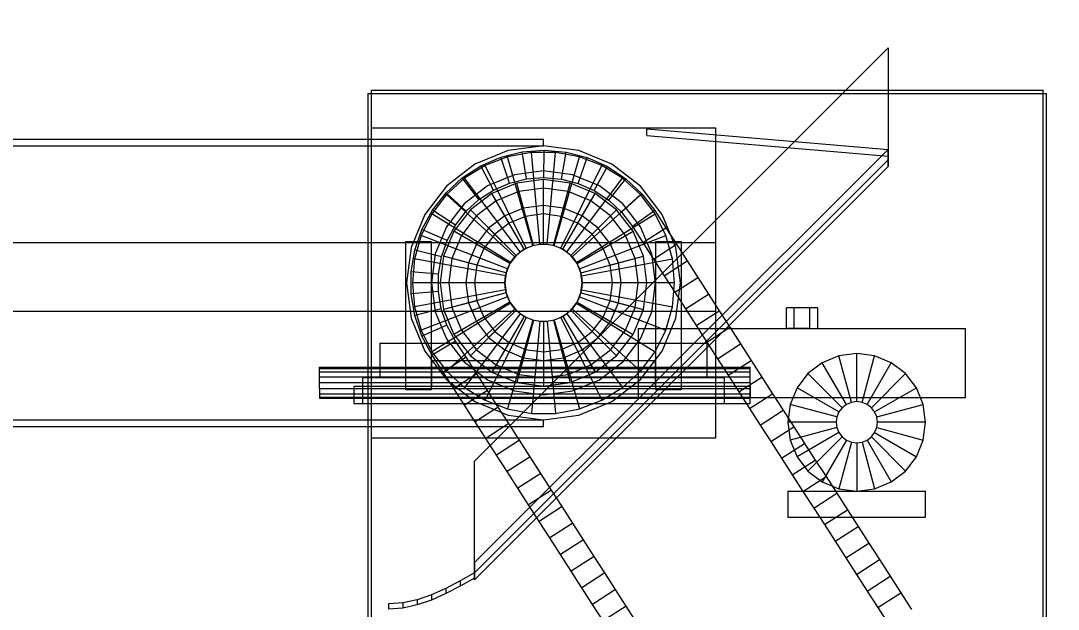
# Model space of a CAD drawing. Header units: millimetres. Extents: x -191664 to 191490, y -197311 to 10263.
# Drawn here: x 20351 to 20953, y -124743 to -124401 of the extents above; entities that cross this region are included whole.
import ezdxf

# ---------------------------------------------------------------- set-up
doc = ezdxf.new("R2010")
doc.units = ezdxf.units.MM
doc.layers.add('DET_secador_lateral', color=7, linetype='Continuous', lineweight=0)
doc.layers.add('R15_COTAS_TRANSPORTE_P', color=1, linetype='Continuous', lineweight=0)
doc.dimstyles.new('PLANTA_20', dxfattribs={"dimtxt": 50, "dimasz": 30, "dimexe": 30, "dimexo": 16, "dimgap": 20, "dimtad": 1, "dimtih": 1, "dimtoh": 1, "dimdec": 1, "dimzin": 0, "dimdsep": 46, "dimcen": 0.09, "dimadec": 0, "dimazin": 0, "dimtfac": 1, "dimtdec": 4, "dimtofl": 0, "dimtmove": 0, "dimatfit": 3, "dimfxl": 1, "dimtolj": 1, "dimtzin": 0, "dimarcsym": 0})

# ---------------------------------------------------------------- blocks, each defined once
blk = doc.blocks.new('*D133')
at = {"layer": 'Defpoints', "color": 0, "transparency": 16777216}
for p in [(439.69, -194147.98), (217.89, -194406.09), (-500, -194490), (-500, -194490), (500, -194490)]:
    blk.add_point(p, dxfattribs=at)
at = {"layer": 'R15_COTAS_TRANSPORTE_P', "color": 0, "lineweight": -2, "transparency": 16777216}
blk.add_arc((-500, -194490), 722.77, 2.37834, 17.62166, dxfattribs=at)
at = {"layer": 'R15_COTAS_TRANSPORTE_P', "color": 0, "transparency": 16777216}
for points in [[(184.12, -194272.81), (193.59, -194269.58), (179.18, -194242.8)], [(227.15, -194459.9), (217.15, -194460.11), (222.77, -194490)]]:
    blk.add_solid(points, dxfattribs=at)

msp = doc.modelspace()

# ---------------------------------------------------------------- linework, layer by layer
at = {"layer": 'DET_secador_lateral', "color": 253, "true_color": 0xa8b3b5}
for p, q in [((20614.71, -124657), (20854.71, -124417)), ((20854.71, -124417), (20854.71, -124486)), ((20714.71, -124464), (20854.71, -124476)), ((20714.71, -124468), (20714.71, -124464)), ((20714.71, -124468), (20854.71, -124480)), ((20854.71, -124476), (20854.71, -124480)), ((20854.71, -124482), (20614.71, -124722)), ((20854.71, -124486), (20614.71, -124726)), ((20854.71, -124486), (20854.71, -124482)), ((20614.71, -124726), (20614.71, -124657)), ((20614.71, -124722), (20614.71, -124726))]:
    msp.add_line(p, q, dxfattribs=at)
at = {"layer": 'DET_secador_lateral', "color": 55, "true_color": 0xb9a24b}
for p, q in [((20552.71, -124443.5), (20554.71, -124443.5)), ((20552.71, -124443.5), (20552.71, -124943.5)), ((20554.71, -124441.5), (20944.71, -124441.5)), ((20554.71, -124441.5), (20554.71, -124443.5)), ((20944.71, -124443.5), (20944.71, -124441.5)), ((20944.71, -124443.5), (20946.71, -124443.5)), ((20946.71, -124943.5), (20946.71, -124443.5))]:
    msp.add_line(p, q, dxfattribs=at)
at = {"layer": 'DET_secador_lateral', "color": 43, "true_color": 0xc7ad4e}
for p, q in [((20554.71, -124443.5), (20944.71, -124443.5)), ((20554.71, -124443.5), (20554.71, -124943.5)), ((20944.71, -124943.5), (20944.71, -124443.5))]:
    msp.add_line(p, q, dxfattribs=at)
at = {"layer": 'DET_secador_lateral', "color": 33, "true_color": 0xb7a252}
for p, q in [((20554.71, -124463.5), (20754.71, -124463.5)), ((20554.71, -124463.5), (20554.71, -124643.5)), ((20754.71, -124643.5), (20754.71, -124463.5)), ((20554.71, -124643.5), (20754.71, -124643.5))]:
    msp.add_line(p, q, dxfattribs=at)
at = {"layer": 'DET_secador_lateral', "color": 8, "true_color": 0x727f77}
for p, q in [((1554.71, -124470), (20654.71, -124470)), ((1554.71, -124474), (20654.71, -124474)), ((20654.71, -124474), (20654.71, -124470))]:
    msp.add_line(p, q, dxfattribs=at)
at = {"layer": 'DET_secador_lateral', "color": 253, "true_color": 0xa4b0b5}
for p, q in [((20654.71, -124474), (20634.14, -124476.71)), ((20675.29, -124476.71), (20654.71, -124474)), ((20634.14, -124476.71), (20614.96, -124484.65)), ((20694.46, -124484.65), (20675.29, -124476.71)), ((20614.96, -124484.65), (20598.5, -124497.29)), ((20710.93, -124497.29), (20694.46, -124484.65)), ((20598.5, -124497.29), (20585.86, -124513.75)), ((20654.71, -124498.5), (20640.48, -124500.37)), ((20668.95, -124500.37), (20654.71, -124498.5)), ((20723.56, -124513.75), (20710.93, -124497.29)), ((20627.21, -124505.87), (20615.82, -124514.61)), ((20640.48, -124500.37), (20627.21, -124505.87)), ((20682.21, -124505.87), (20668.95, -124500.37)), ((20693.6, -124514.61), (20682.21, -124505.87)), ((20585.86, -124513.75), (20577.92, -124532.92)), ((20615.82, -124514.61), (20607.08, -124526)), ((20644.36, -124514.86), (20634.71, -124518.86)), ((20654.71, -124513.5), (20644.36, -124514.86)), ((20665.06, -124514.86), (20654.71, -124513.5)), ((20674.71, -124518.86), (20665.06, -124514.86)), ((20702.34, -124526), (20693.6, -124514.61)), ((20731.5, -124532.92), (20723.56, -124513.75)), ((20634.71, -124518.86), (20626.43, -124525.22)), ((20683, -124525.22), (20674.71, -124518.86)), ((20607.08, -124526), (20601.59, -124539.26)), ((20626.43, -124525.22), (20620.07, -124533.5)), ((20689.35, -124533.5), (20683, -124525.22)), ((20707.84, -124539.26), (20702.34, -124526)), ((20577.92, -124532.92), (20575.21, -124553.5)), ((20620.07, -124533.5), (20616.08, -124543.15)), ((20693.35, -124543.15), (20689.35, -124533.5)), ((20734.21, -124553.5), (20731.5, -124532.92)), ((20601.59, -124539.26), (20599.71, -124553.5)), ((20709.71, -124553.5), (20707.84, -124539.26)), ((20616.08, -124543.15), (20614.71, -124553.5)), ((20694.71, -124553.5), (20693.35, -124543.15)), ((20575.21, -124553.5), (20577.92, -124574.08)), ((20599.71, -124553.5), (20601.59, -124567.74)), ((20614.71, -124553.5), (20616.08, -124563.85)), ((20693.35, -124563.85), (20694.71, -124553.5)), ((20707.84, -124567.74), (20709.71, -124553.5)), ((20731.5, -124574.08), (20734.21, -124553.5)), ((20616.08, -124563.85), (20620.07, -124573.5)), ((20689.35, -124573.5), (20693.35, -124563.85)), ((20601.59, -124567.74), (20607.08, -124581)), ((20702.34, -124581), (20707.84, -124567.74)), ((20577.92, -124574.08), (20585.86, -124593.25)), ((20620.07, -124573.5), (20626.43, -124581.78)), ((20683, -124581.78), (20689.35, -124573.5)), ((20723.56, -124593.25), (20731.5, -124574.08)), ((20607.08, -124581), (20615.82, -124592.39)), ((20626.43, -124581.78), (20634.71, -124588.14)), ((20674.71, -124588.14), (20683, -124581.78)), ((20693.6, -124592.39), (20702.34, -124581)), ((20634.71, -124588.14), (20644.36, -124592.14)), ((20665.06, -124592.14), (20674.71, -124588.14)), ((20585.86, -124593.25), (20598.5, -124609.71)), ((20615.82, -124592.39), (20627.21, -124601.13)), ((20644.36, -124592.14), (20654.71, -124593.5)), ((20654.71, -124593.5), (20665.06, -124592.14)), ((20682.21, -124601.13), (20693.6, -124592.39)), ((20710.93, -124609.71), (20723.56, -124593.25)), ((20627.21, -124601.13), (20640.48, -124606.63)), ((20668.95, -124606.63), (20682.21, -124601.13)), ((20640.48, -124606.63), (20654.71, -124608.5)), ((20654.71, -124608.5), (20668.95, -124606.63)), ((20598.5, -124609.71), (20614.96, -124622.35)), ((20694.46, -124622.35), (20710.93, -124609.71)), ((20614.96, -124622.35), (20634.14, -124630.29)), ((20675.29, -124630.29), (20694.46, -124622.35)), ((20634.14, -124630.29), (20654.71, -124633)), ((20654.71, -124633), (20675.29, -124630.29))]:
    msp.add_line(p, q, dxfattribs=at)
at = {"layer": 'DET_secador_lateral', "color": 254, "true_color": 0xd2d7cc}
for p, q in [((20854.71, -124476), (20614.71, -124716)), ((20854.71, -124482), (20854.71, -124476)), ((20614.71, -124716), (20614.71, -124722))]:
    msp.add_line(p, q, dxfattribs=at)
at = {"layer": 'DET_secador_lateral', "color": 8, "true_color": 0x657a85}
for p, q in [((20618.27, -124485.61), (20629.97, -124480.52)), ((20629.97, -124480.52), (20642.36, -124477.44)), ((20635.07, -124495.56), (20629.97, -124480.52)), ((20642.36, -124477.44), (20655.08, -124476.45)), ((20644.9, -124493.12), (20642.36, -124477.44)), ((20655, -124492.32), (20655.08, -124476.45)), ((20655.08, -124476.45), (20667.79, -124477.56)), ((20665.09, -124493.21), (20667.79, -124477.56)), ((20667.79, -124477.56), (20680.14, -124480.76)), ((20674.9, -124495.75), (20680.14, -124480.76)), ((20680.14, -124480.76), (20691.8, -124485.96)), ((20607.57, -124492.55), (20618.27, -124485.61)), ((20625.78, -124499.6), (20618.27, -124485.61)), ((20684.15, -124499.88), (20691.8, -124485.96)), ((20691.8, -124485.96), (20702.44, -124493)), ((20598.15, -124501.17), (20607.57, -124492.55)), ((20617.28, -124505.11), (20607.57, -124492.55)), ((20635.07, -124495.56), (20644.9, -124493.12)), ((20644.9, -124493.12), (20655, -124492.32)), ((20655, -124492.32), (20665.09, -124493.21)), ((20665.09, -124493.21), (20674.9, -124495.75)), ((20692.6, -124505.47), (20702.44, -124493)), ((20702.44, -124493), (20711.76, -124501.71)), ((20617.28, -124505.11), (20625.78, -124499.6)), ((20625.78, -124499.6), (20635.07, -124495.56)), ((20674.9, -124495.75), (20684.15, -124499.88)), ((20684.15, -124499.88), (20692.6, -124505.47)), ((20590.29, -124511.22), (20598.15, -124501.17)), ((20609.81, -124511.95), (20598.15, -124501.17)), ((20609.81, -124511.95), (20617.28, -124505.11)), ((20692.6, -124505.47), (20700.01, -124512.38)), ((20700.01, -124512.38), (20711.76, -124501.71)), ((20711.76, -124501.71), (20719.35, -124511.56)), ((20584.2, -124522.43), (20590.29, -124511.22)), ((20603.57, -124519.93), (20590.29, -124511.22)), ((20603.57, -124519.93), (20609.81, -124511.95)), ((20719.35, -124511.56), (20706.36, -124520.69)), ((20719.35, -124511.56), (20725.73, -124521.47)), ((20700.01, -124512.38), (20706.36, -124520.69)), ((20580.04, -124534.49), (20584.2, -124522.43)), ((20598.73, -124528.83), (20584.2, -124522.43)), ((20598.73, -124528.83), (20603.57, -124519.93)), ((20706.36, -124520.69), (20712.37, -124530.06)), ((20712.37, -124530.06), (20725.73, -124521.47)), ((20725.73, -124521.47), (20731.92, -124531.11)), ((20595.43, -124538.41), (20598.73, -124528.83)), ((20712.37, -124530.06), (20718.56, -124539.7)), ((20577.92, -124547.07), (20580.04, -124534.49)), ((20595.43, -124538.41), (20580.04, -124534.49)), ((20718.56, -124539.7), (20731.92, -124531.11)), ((20731.92, -124531.11), (20738.12, -124540.75)), ((20593.75, -124548.4), (20595.43, -124538.41)), ((20718.56, -124539.7), (20724.76, -124549.33)), ((20724.76, -124549.33), (20738.12, -124540.75)), ((20738.12, -124540.75), (20744.31, -124550.39)), ((20577.92, -124559.83), (20577.92, -124547.07)), ((20593.75, -124548.4), (20577.92, -124547.07)), ((20593.74, -124558.53), (20593.75, -124548.4)), ((20724.76, -124549.33), (20730.96, -124558.97)), ((20730.96, -124558.97), (20744.31, -124550.39)), ((20744.31, -124550.39), (20750.51, -124560.02)), ((20593.74, -124558.53), (20577.92, -124559.83)), ((20580.02, -124572.42), (20577.92, -124559.83)), ((20595.41, -124568.52), (20593.74, -124558.53)), ((20730.96, -124558.97), (20737.15, -124568.61)), ((20737.15, -124568.61), (20750.51, -124560.02)), ((20750.51, -124560.02), (20756.71, -124569.66)), ((20595.41, -124568.52), (20580.02, -124572.42)), ((20598.7, -124578.1), (20595.41, -124568.52)), ((20737.15, -124568.61), (20743.35, -124578.25)), ((20743.35, -124578.25), (20756.71, -124569.66)), ((20756.71, -124569.66), (20762.9, -124579.3)), ((20584.16, -124584.49), (20580.02, -124572.42)), ((20598.7, -124578.1), (20584.16, -124584.49)), ((20603.72, -124587.32), (20598.7, -124578.1)), ((20743.35, -124578.25), (20749.55, -124587.89)), ((20749.55, -124587.89), (20762.9, -124579.3)), ((20762.9, -124579.3), (20769.1, -124588.94)), ((20590.05, -124595.4), (20584.16, -124584.49)), ((20603.72, -124587.32), (20590.05, -124595.4)), ((20609.76, -124596.7), (20603.72, -124587.32)), ((20749.55, -124587.89), (20755.74, -124597.53)), ((20755.74, -124597.53), (20769.1, -124588.94)), ((20769.1, -124588.94), (20775.3, -124598.58)), ((20596.4, -124605.29), (20590.05, -124595.4)), ((20609.76, -124596.7), (20596.4, -124605.29)), ((20615.96, -124606.34), (20609.76, -124596.7)), ((20755.74, -124597.53), (20761.94, -124607.17)), ((20761.94, -124607.17), (20775.3, -124598.58)), ((20775.3, -124598.58), (20781.49, -124608.22)), ((20602.6, -124614.93), (20596.4, -124605.29)), ((20615.96, -124606.34), (20602.6, -124614.93)), ((20622.15, -124615.98), (20615.96, -124606.34)), ((20761.94, -124607.17), (20768.13, -124616.8)), ((20768.13, -124616.8), (20781.49, -124608.22)), ((20781.49, -124608.22), (20787.69, -124617.86)), ((20608.79, -124624.57), (20602.6, -124614.93)), ((20622.15, -124615.98), (20608.79, -124624.57)), ((20628.35, -124625.62), (20622.15, -124615.98)), ((20768.13, -124616.8), (20774.33, -124626.44)), ((20774.33, -124626.44), (20787.69, -124617.86)), ((20787.69, -124617.86), (20793.88, -124627.49)), ((20614.99, -124634.21), (20608.79, -124624.57)), ((20628.35, -124625.62), (20614.99, -124634.21)), ((20634.54, -124635.26), (20628.35, -124625.62)), ((20774.33, -124626.44), (20780.53, -124636.08)), ((20780.53, -124636.08), (20793.88, -124627.49)), ((20793.88, -124627.49), (20800.08, -124637.13)), ((20621.19, -124643.84), (20614.99, -124634.21)), ((20634.54, -124635.26), (20621.19, -124643.84)), ((20640.74, -124644.9), (20634.54, -124635.26)), ((20780.53, -124636.08), (20786.72, -124645.72)), ((20786.72, -124645.72), (20800.08, -124637.13)), ((20800.08, -124637.13), (20806.28, -124646.77)), ((20627.38, -124653.48), (20621.19, -124643.84)), ((20640.74, -124644.9), (20627.38, -124653.48)), ((20646.94, -124654.53), (20640.74, -124644.9)), ((20786.72, -124645.72), (20792.92, -124655.36)), ((20792.92, -124655.36), (20806.28, -124646.77)), ((20806.28, -124646.77), (20812.47, -124656.41)), ((20633.58, -124663.12), (20627.38, -124653.48)), ((20646.94, -124654.53), (20633.58, -124663.12)), ((20653.13, -124664.17), (20646.94, -124654.53)), ((20792.92, -124655.36), (20799.11, -124665)), ((20799.11, -124665), (20812.47, -124656.41)), ((20812.47, -124656.41), (20818.67, -124666.05)), ((20639.77, -124672.76), (20633.58, -124663.12)), ((20653.13, -124664.17), (20639.77, -124672.76)), ((20659.33, -124673.81), (20653.13, -124664.17)), ((20799.11, -124665), (20805.31, -124674.63)), ((20805.31, -124674.63), (20818.67, -124666.05)), ((20818.67, -124666.05), (20824.86, -124675.69)), ((20645.97, -124682.4), (20639.77, -124672.76)), ((20659.33, -124673.81), (20645.97, -124682.4)), ((20665.52, -124683.45), (20659.33, -124673.81)), ((20805.31, -124674.63), (20811.51, -124684.27)), ((20811.51, -124684.27), (20824.86, -124675.69)), ((20824.86, -124675.69), (20831.06, -124685.32)), ((20652.17, -124692.04), (20645.97, -124682.4)), ((20665.52, -124683.45), (20652.17, -124692.04)), ((20671.72, -124693.09), (20665.52, -124683.45)), ((20811.51, -124684.27), (20817.7, -124693.91)), ((20817.7, -124693.91), (20831.06, -124685.32)), ((20831.06, -124685.32), (20837.26, -124694.96)), ((20658.36, -124701.68), (20652.17, -124692.04)), ((20671.72, -124693.09), (20658.36, -124701.68)), ((20677.92, -124702.73), (20671.72, -124693.09)), ((20817.7, -124693.91), (20823.9, -124703.55)), ((20823.9, -124703.55), (20837.26, -124694.96)), ((20837.26, -124694.96), (20843.45, -124704.6)), ((20664.56, -124711.31), (20658.36, -124701.68)), ((20677.92, -124702.73), (20664.56, -124711.31)), ((20684.11, -124712.37), (20677.92, -124702.73)), ((20823.9, -124703.55), (20830.1, -124713.19)), ((20830.1, -124713.19), (20843.45, -124704.6)), ((20843.45, -124704.6), (20849.65, -124714.24)), ((20670.76, -124720.95), (20664.56, -124711.31)), ((20684.11, -124712.37), (20670.76, -124720.95)), ((20690.31, -124722), (20684.11, -124712.37)), ((20830.1, -124713.19), (20836.29, -124722.83)), ((20836.29, -124722.83), (20849.65, -124714.24)), ((20849.65, -124714.24), (20855.85, -124723.88)), ((20676.95, -124730.59), (20670.76, -124720.95)), ((20690.31, -124722), (20676.95, -124730.59)), ((20696.51, -124731.64), (20690.31, -124722)), ((20836.29, -124722.83), (20842.49, -124732.47)), ((20842.49, -124732.47), (20855.85, -124723.88)), ((20855.85, -124723.88), (20862.04, -124733.52)), ((20683.15, -124740.23), (20676.95, -124730.59)), ((20696.51, -124731.64), (20683.15, -124740.23)), ((20702.7, -124741.28), (20696.51, -124731.64)), ((20842.49, -124732.47), (20848.68, -124742.1)), ((20848.68, -124742.1), (20862.04, -124733.52)), ((20862.04, -124733.52), (20868.24, -124743.16)), ((20689.34, -124749.87), (20683.15, -124740.23)), ((20702.7, -124741.28), (20689.34, -124749.87)), ((20708.9, -124750.92), (20702.7, -124741.28)), ((20848.68, -124742.1), (20854.88, -124751.74))]:
    msp.add_line(p, q, dxfattribs=at)
at = {"layer": 'DET_secador_lateral', "color": 252, "true_color": 0x8ba19a}
for p, q in [((20633.88, -124480.29), (20620.78, -124485.36)), ((20647.69, -124477.71), (20633.88, -124480.29)), ((20648.55, -124531.86), (20633.88, -124480.29)), ((20661.74, -124477.71), (20647.69, -124477.71)), ((20652.64, -124531.1), (20647.69, -124477.71)), ((20656.79, -124531.1), (20661.74, -124477.71)), ((20660.87, -124531.86), (20675.54, -124480.29)), ((20675.54, -124480.29), (20661.74, -124477.71)), ((20688.64, -124485.36), (20675.54, -124480.29)), ((20620.78, -124485.36), (20608.84, -124492.76)), ((20644.68, -124533.36), (20620.78, -124485.36)), ((20664.74, -124533.36), (20688.64, -124485.36)), ((20700.58, -124492.76), (20688.64, -124485.36)), ((20608.84, -124492.76), (20598.46, -124502.22)), ((20641.15, -124535.54), (20608.84, -124492.76)), ((20654.71, -124493.5), (20639.18, -124495.54)), ((20670.24, -124495.54), (20654.71, -124493.5)), ((20654.71, -124513.5), (20654.71, -124493.5)), ((20654.71, -124531), (20654.71, -124493.5)), ((20668.27, -124535.54), (20700.58, -124492.76)), ((20710.96, -124502.22), (20700.58, -124492.76)), ((20639.18, -124495.54), (20624.71, -124501.54)), ((20644.36, -124514.86), (20639.18, -124495.54)), ((20648.89, -124531.77), (20639.18, -124495.54)), ((20660.54, -124531.77), (20670.24, -124495.54)), ((20665.06, -124514.86), (20670.24, -124495.54)), ((20684.71, -124501.54), (20670.24, -124495.54)), ((20598.46, -124502.22), (20590, -124513.43)), ((20638.08, -124538.34), (20598.46, -124502.22)), ((20624.71, -124501.54), (20612.29, -124511.07)), ((20634.71, -124518.86), (20624.71, -124501.54)), ((20643.46, -124534.01), (20624.71, -124501.54)), ((20665.96, -124534.01), (20684.71, -124501.54)), ((20671.34, -124538.34), (20710.96, -124502.22)), ((20674.71, -124518.86), (20684.71, -124501.54)), ((20697.14, -124511.07), (20684.71, -124501.54)), ((20719.43, -124513.43), (20710.96, -124502.22)), ((20612.29, -124511.07), (20602.75, -124523.5)), ((20626.43, -124525.22), (20612.29, -124511.07)), ((20638.8, -124537.59), (20612.29, -124511.07)), ((20643.07, -124510.03), (20632.21, -124514.53)), ((20654.71, -124508.5), (20643.07, -124510.03)), ((20648.89, -124531.77), (20643.07, -124510.03)), ((20666.36, -124510.03), (20654.71, -124508.5)), ((20654.71, -124531), (20654.71, -124508.5)), ((20660.54, -124531.77), (20666.36, -124510.03)), ((20677.21, -124514.53), (20666.36, -124510.03)), ((20670.62, -124537.59), (20697.14, -124511.07)), ((20683, -124525.22), (20697.14, -124511.07)), ((20706.67, -124523.5), (20697.14, -124511.07)), ((20590, -124513.43), (20583.74, -124526)), ((20635.58, -124541.66), (20590, -124513.43)), ((20632.21, -124514.53), (20622.89, -124521.68)), ((20643.46, -124534.01), (20632.21, -124514.53)), ((20665.96, -124534.01), (20677.21, -124514.53)), ((20673.84, -124541.66), (20719.43, -124513.43)), ((20686.53, -124521.68), (20677.21, -124514.53)), ((20725.69, -124526), (20719.43, -124513.43)), ((20602.75, -124523.5), (20596.76, -124537.97)), ((20620.07, -124533.5), (20602.75, -124523.5)), ((20635.23, -124542.25), (20602.75, -124523.5)), ((20622.89, -124521.68), (20615.74, -124531)), ((20638.8, -124537.59), (20622.89, -124521.68)), ((20670.62, -124537.59), (20686.53, -124521.68)), ((20674.2, -124542.25), (20706.67, -124523.5)), ((20693.68, -124531), (20686.53, -124521.68)), ((20689.35, -124533.5), (20706.67, -124523.5)), ((20712.67, -124537.97), (20706.67, -124523.5)), ((20583.74, -124526), (20579.89, -124539.51)), ((20633.73, -124545.37), (20583.74, -124526)), ((20675.69, -124545.37), (20725.69, -124526)), ((20729.53, -124539.51), (20725.69, -124526)), ((20615.74, -124531), (20611.25, -124541.85)), ((20635.23, -124542.25), (20615.74, -124531)), ((20638.08, -124538.34), (20641.15, -124535.54)), ((20641.15, -124535.54), (20644.68, -124533.36)), ((20644.68, -124533.36), (20648.55, -124531.86)), ((20648.55, -124531.86), (20652.64, -124531.1)), ((20652.64, -124531.1), (20656.79, -124531.1)), ((20656.79, -124531.1), (20660.87, -124531.86)), ((20660.87, -124531.86), (20664.74, -124533.36)), ((20664.74, -124533.36), (20668.27, -124535.54)), ((20668.27, -124535.54), (20671.34, -124538.34)), ((20674.2, -124542.25), (20693.68, -124531)), ((20698.18, -124541.85), (20693.68, -124531)), ((20579.89, -124539.51), (20578.6, -124553.5)), ((20632.6, -124549.37), (20579.89, -124539.51)), ((20596.76, -124537.97), (20594.71, -124553.5)), ((20616.08, -124543.15), (20596.76, -124537.97)), ((20632.98, -124547.68), (20596.76, -124537.97)), ((20611.25, -124541.85), (20609.71, -124553.5)), ((20632.98, -124547.68), (20611.25, -124541.85)), ((20633.73, -124545.37), (20635.58, -124541.66)), ((20635.58, -124541.66), (20638.08, -124538.34)), ((20671.34, -124538.34), (20673.84, -124541.66)), ((20673.84, -124541.66), (20675.69, -124545.37)), ((20676.45, -124547.68), (20712.67, -124537.97)), ((20676.45, -124547.68), (20698.18, -124541.85)), ((20676.83, -124549.37), (20729.53, -124539.51)), ((20693.35, -124543.15), (20712.67, -124537.97)), ((20699.71, -124553.5), (20698.18, -124541.85)), ((20714.71, -124553.5), (20712.67, -124537.97)), ((20730.83, -124553.5), (20729.53, -124539.51)), ((20632.6, -124549.37), (20633.73, -124545.37)), ((20675.69, -124545.37), (20676.83, -124549.37)), ((20632.21, -124553.5), (20578.6, -124553.5)), ((20578.6, -124553.5), (20579.89, -124567.49)), ((20614.71, -124553.5), (20594.71, -124553.5)), ((20594.71, -124553.5), (20596.76, -124569.03)), ((20632.21, -124553.5), (20594.71, -124553.5)), ((20632.21, -124553.5), (20609.71, -124553.5)), ((20609.71, -124553.5), (20611.25, -124565.15)), ((20632.21, -124553.5), (20632.6, -124549.37)), ((20632.6, -124557.63), (20632.21, -124553.5)), ((20676.83, -124549.37), (20677.21, -124553.5)), ((20677.21, -124553.5), (20676.83, -124557.63)), ((20714.71, -124553.5), (20677.21, -124553.5)), ((20699.71, -124553.5), (20677.21, -124553.5)), ((20730.83, -124553.5), (20677.21, -124553.5)), ((20714.71, -124553.5), (20694.71, -124553.5)), ((20698.18, -124565.15), (20699.71, -124553.5)), ((20712.67, -124569.03), (20714.71, -124553.5)), ((20729.53, -124567.49), (20730.83, -124553.5)), ((20632.6, -124557.63), (20579.89, -124567.49)), ((20632.98, -124559.32), (20596.76, -124569.03)), ((20632.98, -124559.32), (20611.25, -124565.15)), ((20633.73, -124561.63), (20632.6, -124557.63)), ((20676.83, -124557.63), (20675.69, -124561.63)), ((20676.45, -124559.32), (20712.67, -124569.03)), ((20676.45, -124559.32), (20698.18, -124565.15)), ((20676.83, -124557.63), (20729.53, -124567.49)), ((20633.73, -124561.63), (20583.74, -124581)), ((20635.58, -124565.34), (20590, -124593.57)), ((20616.08, -124563.85), (20596.76, -124569.03)), ((20635.23, -124564.75), (20602.75, -124583.5)), ((20611.25, -124565.15), (20615.74, -124576)), ((20635.23, -124564.75), (20615.74, -124576)), ((20635.58, -124565.34), (20633.73, -124561.63)), ((20638.08, -124568.66), (20635.58, -124565.34)), ((20673.84, -124565.34), (20671.34, -124568.66)), ((20675.69, -124561.63), (20673.84, -124565.34)), ((20673.84, -124565.34), (20719.43, -124593.57)), ((20674.2, -124564.75), (20706.67, -124583.5)), ((20674.2, -124564.75), (20693.68, -124576)), ((20675.69, -124561.63), (20725.69, -124581)), ((20693.35, -124563.85), (20712.67, -124569.03)), ((20693.68, -124576), (20698.18, -124565.15)), ((20579.89, -124567.49), (20583.74, -124581)), ((20596.76, -124569.03), (20602.75, -124583.5)), ((20638.08, -124568.66), (20598.46, -124604.78)), ((20641.15, -124571.46), (20608.84, -124614.24)), ((20638.8, -124569.41), (20612.29, -124595.93)), ((20638.8, -124569.41), (20622.89, -124585.32)), ((20641.15, -124571.46), (20638.08, -124568.66)), ((20644.68, -124573.64), (20641.15, -124571.46)), ((20668.27, -124571.46), (20664.74, -124573.64)), ((20671.34, -124568.66), (20668.27, -124571.46)), ((20668.27, -124571.46), (20700.58, -124614.24)), ((20670.62, -124569.41), (20697.14, -124595.93)), ((20670.62, -124569.41), (20686.53, -124585.32)), ((20671.34, -124568.66), (20710.96, -124604.78)), ((20706.67, -124583.5), (20712.67, -124569.03)), ((20725.69, -124581), (20729.53, -124567.49)), ((20620.07, -124573.5), (20602.75, -124583.5)), ((20615.74, -124576), (20622.89, -124585.32)), ((20644.68, -124573.64), (20620.78, -124621.64)), ((20643.46, -124572.99), (20624.71, -124605.46)), ((20643.46, -124572.99), (20632.21, -124592.47)), ((20648.55, -124575.14), (20633.88, -124626.71)), ((20648.89, -124575.23), (20639.18, -124611.46)), ((20648.89, -124575.23), (20643.07, -124596.97)), ((20648.55, -124575.14), (20644.68, -124573.64)), ((20652.64, -124575.9), (20647.69, -124629.29)), ((20652.64, -124575.9), (20648.55, -124575.14)), ((20656.79, -124575.9), (20652.64, -124575.9)), ((20654.71, -124576), (20654.71, -124613.5)), ((20654.71, -124576), (20654.71, -124598.5)), ((20660.87, -124575.14), (20656.79, -124575.9)), ((20656.79, -124575.9), (20661.74, -124629.29)), ((20660.54, -124575.23), (20670.24, -124611.46)), ((20660.54, -124575.23), (20666.36, -124596.97)), ((20664.74, -124573.64), (20660.87, -124575.14)), ((20660.87, -124575.14), (20675.54, -124626.71)), ((20664.74, -124573.64), (20688.64, -124621.64)), ((20665.96, -124572.99), (20684.71, -124605.46)), ((20665.96, -124572.99), (20677.21, -124592.47)), ((20686.53, -124585.32), (20693.68, -124576)), ((20689.35, -124573.5), (20706.67, -124583.5)), ((20583.74, -124581), (20590, -124593.57)), ((20602.75, -124583.5), (20612.29, -124595.93)), ((20626.43, -124581.78), (20612.29, -124595.93)), ((20683, -124581.78), (20697.14, -124595.93)), ((20697.14, -124595.93), (20706.67, -124583.5)), ((20719.43, -124593.57), (20725.69, -124581)), ((20622.89, -124585.32), (20632.21, -124592.47)), ((20634.71, -124588.14), (20624.71, -124605.46)), ((20674.71, -124588.14), (20684.71, -124605.46)), ((20677.21, -124592.47), (20686.53, -124585.32)), ((20590, -124593.57), (20598.46, -124604.78)), ((20612.29, -124595.93), (20624.71, -124605.46)), ((20632.21, -124592.47), (20643.07, -124596.97)), ((20644.36, -124592.14), (20639.18, -124611.46)), ((20654.71, -124593.5), (20654.71, -124613.5)), ((20665.06, -124592.14), (20670.24, -124611.46)), ((20666.36, -124596.97), (20677.21, -124592.47)), ((20684.71, -124605.46), (20697.14, -124595.93)), ((20710.96, -124604.78), (20719.43, -124593.57)), ((20826.15, -124595.86), (20816.5, -124599.85)), ((20836.5, -124594.49), (20826.15, -124595.86)), ((20833.39, -124622.9), (20826.15, -124595.86)), ((20846.85, -124595.86), (20836.5, -124594.49)), ((20836.5, -124622.49), (20836.5, -124594.49)), ((20839.6, -124622.9), (20846.85, -124595.86)), ((20856.5, -124599.85), (20846.85, -124595.86)), ((20643.07, -124596.97), (20654.71, -124598.5)), ((20654.71, -124598.5), (20666.36, -124596.97)), ((20816.5, -124599.85), (20808.21, -124606.21)), ((20830.5, -124624.1), (20816.5, -124599.85)), ((20842.5, -124624.1), (20856.5, -124599.85)), ((20864.78, -124606.21), (20856.5, -124599.85)), ((20598.46, -124604.78), (20608.84, -124614.24)), ((20624.71, -124605.46), (20639.18, -124611.46)), ((20670.24, -124611.46), (20684.71, -124605.46)), ((20700.58, -124614.24), (20710.96, -124604.78)), ((20808.21, -124606.21), (20801.86, -124614.49)), ((20828.01, -124626.01), (20808.21, -124606.21)), ((20844.98, -124626.01), (20864.78, -124606.21)), ((20871.14, -124614.49), (20864.78, -124606.21)), ((20608.84, -124614.24), (20620.78, -124621.64)), ((20639.18, -124611.46), (20654.71, -124613.5)), ((20654.71, -124613.5), (20670.24, -124611.46)), ((20688.64, -124621.64), (20700.58, -124614.24)), ((20801.86, -124614.49), (20797.86, -124624.14)), ((20826.11, -124628.49), (20801.86, -124614.49)), ((20846.89, -124628.49), (20871.14, -124614.49)), ((20875.14, -124624.14), (20871.14, -124614.49)), ((20620.78, -124621.64), (20633.88, -124626.71)), ((20675.54, -124626.71), (20688.64, -124621.64)), ((20797.86, -124624.14), (20796.5, -124634.49)), ((20824.91, -124631.39), (20797.86, -124624.14)), ((20848.09, -124631.39), (20875.14, -124624.14)), ((20876.5, -124634.49), (20875.14, -124624.14)), ((20633.88, -124626.71), (20647.69, -124629.29)), ((20647.69, -124629.29), (20661.74, -124629.29)), ((20661.74, -124629.29), (20675.54, -124626.71)), ((20824.5, -124634.49), (20796.5, -124634.49)), ((20796.5, -124634.49), (20797.86, -124644.85)), ((20824.91, -124637.6), (20797.86, -124644.85)), ((20848.09, -124637.6), (20875.14, -124644.85)), ((20876.5, -124634.49), (20848.5, -124634.49)), ((20875.14, -124644.85), (20876.5, -124634.49)), ((20826.11, -124640.49), (20801.86, -124654.49)), ((20828.01, -124642.98), (20808.21, -124662.78)), ((20844.98, -124642.98), (20864.78, -124662.78)), ((20846.89, -124640.49), (20871.14, -124654.49)), ((20797.86, -124644.85), (20801.86, -124654.49)), ((20830.5, -124644.89), (20816.5, -124669.14)), ((20833.39, -124646.09), (20826.15, -124673.13)), ((20836.5, -124646.49), (20836.5, -124674.49)), ((20839.6, -124646.09), (20846.85, -124673.13)), ((20842.5, -124644.89), (20856.5, -124669.14)), ((20871.14, -124654.49), (20875.14, -124644.85)), ((20801.86, -124654.49), (20808.21, -124662.78)), ((20864.78, -124662.78), (20871.14, -124654.49)), ((20808.21, -124662.78), (20816.5, -124669.14)), ((20856.5, -124669.14), (20864.78, -124662.78)), ((20816.5, -124669.14), (20826.15, -124673.13)), ((20826.15, -124673.13), (20836.5, -124674.49)), ((20836.5, -124674.49), (20846.85, -124673.13)), ((20846.85, -124673.13), (20856.5, -124669.14))]:
    msp.add_line(p, q, dxfattribs=at)
at = {"layer": 'DET_secador_lateral', "color": 55, "true_color": 0xb2a258}
for p, q in [((20637.89, -124490.71), (20622.21, -124497.21)), ((20654.71, -124488.5), (20637.89, -124490.71)), ((20671.54, -124490.71), (20654.71, -124488.5)), ((20687.21, -124497.21), (20671.54, -124490.71)), ((20622.21, -124497.21), (20608.75, -124507.54)), ((20700.67, -124507.54), (20687.21, -124497.21)), ((20608.75, -124507.54), (20598.42, -124521)), ((20711, -124521), (20700.67, -124507.54)), ((20598.42, -124521), (20591.93, -124536.68)), ((20717.5, -124536.68), (20711, -124521)), ((20591.93, -124536.68), (20589.71, -124553.5)), ((20719.71, -124553.5), (20717.5, -124536.68)), ((20589.71, -124553.5), (20591.93, -124570.32)), ((20717.5, -124570.32), (20719.71, -124553.5)), ((20591.93, -124570.32), (20598.42, -124586)), ((20711, -124586), (20717.5, -124570.32)), ((20598.42, -124586), (20608.75, -124599.46)), ((20700.67, -124599.46), (20711, -124586)), ((20608.75, -124599.46), (20622.21, -124609.79)), ((20687.21, -124609.79), (20700.67, -124599.46)), ((20622.21, -124609.79), (20637.89, -124616.29)), ((20671.54, -124616.29), (20687.21, -124609.79)), ((20637.89, -124616.29), (20654.71, -124618.5)), ((20654.71, -124618.5), (20671.54, -124616.29))]:
    msp.add_line(p, q, dxfattribs=at)
at = {"layer": 'DET_secador_lateral', "color": 8, "true_color": 0x617680}
for p, q in [((1454.71, -124530), (20754.71, -124530)), ((20574.71, -124529.5), (20589.71, -124529.5)), ((20574.71, -124529.5), (20574.71, -124615.5)), ((20589.71, -124615.5), (20589.71, -124529.5)), ((20719.71, -124529.5), (20734.71, -124529.5)), ((20719.71, -124529.5), (20719.71, -124615.5)), ((20734.71, -124615.5), (20734.71, -124529.5)), ((20754.71, -124570), (20754.71, -124530)), ((1454.71, -124570), (20754.71, -124570)), ((20589.71, -124598.5), (20719.71, -124598.5)), ((20589.71, -124598.5), (20589.71, -124613.5)), ((20719.71, -124613.5), (20719.71, -124598.5)), ((20544.71, -124613.5), (20774.71, -124613.5)), ((20544.71, -124613.5), (20544.71, -124623.5)), ((20589.71, -124613.5), (20719.71, -124613.5)), ((20774.71, -124623.5), (20774.71, -124613.5)), ((20574.71, -124615.5), (20589.71, -124615.5)), ((20719.71, -124615.5), (20734.71, -124615.5)), ((20544.71, -124623.5), (20774.71, -124623.5))]:
    msp.add_line(p, q, dxfattribs=at)
at = {"layer": 'DET_secador_lateral', "color": 9, "true_color": 0xbcc6c9}
for p, q in [((20643.46, -124534.01), (20638.8, -124537.59)), ((20648.89, -124531.77), (20643.46, -124534.01)), ((20654.71, -124531), (20648.89, -124531.77)), ((20660.54, -124531.77), (20654.71, -124531)), ((20665.96, -124534.01), (20660.54, -124531.77)), ((20670.62, -124537.59), (20665.96, -124534.01)), ((20638.8, -124537.59), (20635.23, -124542.25)), ((20674.2, -124542.25), (20670.62, -124537.59)), ((20632.98, -124547.68), (20632.21, -124553.5)), ((20635.23, -124542.25), (20632.98, -124547.68)), ((20676.45, -124547.68), (20674.2, -124542.25)), ((20677.21, -124553.5), (20676.45, -124547.68)), ((20632.21, -124553.5), (20632.98, -124559.32)), ((20676.45, -124559.32), (20677.21, -124553.5)), ((20632.98, -124559.32), (20635.23, -124564.75)), ((20674.2, -124564.75), (20676.45, -124559.32)), ((20635.23, -124564.75), (20638.8, -124569.41)), ((20670.62, -124569.41), (20674.2, -124564.75)), ((20638.8, -124569.41), (20643.46, -124572.99)), ((20665.96, -124572.99), (20670.62, -124569.41)), ((20643.46, -124572.99), (20648.89, -124575.23)), ((20648.89, -124575.23), (20654.71, -124576)), ((20654.71, -124576), (20660.54, -124575.23)), ((20660.54, -124575.23), (20665.96, -124572.99))]:
    msp.add_line(p, q, dxfattribs=at)
at = {"layer": 'DET_secador_lateral', "color": 43, "true_color": 0xe7bf45}
for p, q in [((20800.21, -124568), (20795.71, -124568)), ((20795.71, -124580), (20795.71, -124568)), ((20809.21, -124568), (20800.21, -124568)), ((20800.21, -124580), (20800.21, -124568)), ((20813.71, -124568), (20809.21, -124568)), ((20809.21, -124580), (20809.21, -124568)), ((20813.71, -124568), (20813.71, -124580)), ((20800.21, -124580), (20795.71, -124580)), ((20809.21, -124580), (20800.21, -124580)), ((20809.21, -124580), (20813.71, -124580))]:
    msp.add_line(p, q, dxfattribs=at)
at = {"layer": 'DET_secador_lateral', "color": 142, "true_color": 0x159eb4}
for p, q in [((20709.71, -124580), (20899.71, -124580)), ((20709.71, -124580), (20709.71, -124620)), ((20899.71, -124620), (20899.71, -124580)), ((20709.71, -124620), (20899.71, -124620))]:
    msp.add_line(p, q, dxfattribs=at)
at = {"layer": 'DET_secador_lateral', "color": 117, "true_color": 0x356c64}
for p, q in [((20559.71, -124588.5), (20749.71, -124588.5)), ((20559.71, -124588.5), (20559.71, -124608.5)), ((20749.71, -124608.5), (20749.71, -124588.5)), ((20559.71, -124608.5), (20749.71, -124608.5))]:
    msp.add_line(p, q, dxfattribs=at)
at = {"layer": 'DET_secador_lateral', "color": 9, "true_color": 0xb2bdc0}
for p, q in [((20524.71, -124603.19), (20524.71, -124602.5)), ((20524.71, -124602.5), (20774.71, -124602.5)), ((20524.71, -124605.14), (20524.71, -124603.19)), ((20524.71, -124603.19), (20774.71, -124603.19)), ((20524.71, -124608.06), (20524.71, -124605.14)), ((20524.71, -124605.14), (20774.71, -124605.14)), ((20524.71, -124611.5), (20524.71, -124608.06)), ((20524.71, -124608.06), (20774.71, -124608.06)), ((20774.71, -124603.19), (20774.71, -124602.5)), ((20774.71, -124605.14), (20774.71, -124603.19)), ((20774.71, -124608.06), (20774.71, -124605.14)), ((20774.71, -124611.5), (20774.71, -124608.06)), ((20524.71, -124614.94), (20524.71, -124611.5)), ((20774.71, -124611.5), (20524.71, -124611.5)), ((20774.71, -124611.5), (20774.71, -124614.94)), ((20524.71, -124614.94), (20524.71, -124617.86)), ((20524.71, -124614.94), (20774.71, -124614.94)), ((20524.71, -124617.86), (20524.71, -124619.81)), ((20524.71, -124617.86), (20774.71, -124617.86)), ((20524.71, -124619.81), (20524.71, -124620.5)), ((20524.71, -124619.81), (20774.71, -124619.81)), ((20774.71, -124614.94), (20774.71, -124617.86)), ((20774.71, -124617.86), (20774.71, -124619.81)), ((20774.71, -124619.81), (20774.71, -124620.5)), ((20524.71, -124620.5), (20774.71, -124620.5))]:
    msp.add_line(p, q, dxfattribs=at)
at = {"layer": 'DET_secador_lateral', "color": 253, "true_color": 0xa6b3ba}
for p, q in [((20549.71, -124608.5), (20759.71, -124608.5)), ((20549.71, -124608.5), (20549.71, -124623.5)), ((20759.71, -124623.5), (20759.71, -124608.5)), ((20549.71, -124623.5), (20759.71, -124623.5)), ((20796.5, -124674.49), (20876.5, -124674.49)), ((20796.5, -124674.49), (20796.5, -124689.49)), ((20876.5, -124689.49), (20876.5, -124674.49)), ((20796.5, -124689.49), (20876.5, -124689.49))]:
    msp.add_line(p, q, dxfattribs=at)
at = {"layer": 'DET_secador_lateral', "color": 253, "true_color": 0xabb8bc}
for p, q in [((20828.01, -124626.01), (20826.11, -124628.49)), ((20830.5, -124624.1), (20828.01, -124626.01)), ((20833.39, -124622.9), (20830.5, -124624.1)), ((20836.5, -124622.49), (20833.39, -124622.9)), ((20839.6, -124622.9), (20836.5, -124622.49)), ((20842.5, -124624.1), (20839.6, -124622.9)), ((20844.98, -124626.01), (20842.5, -124624.1)), ((20846.89, -124628.49), (20844.98, -124626.01)), ((20824.91, -124631.39), (20824.5, -124634.49)), ((20826.11, -124628.49), (20824.91, -124631.39)), ((20848.09, -124631.39), (20846.89, -124628.49)), ((20848.5, -124634.49), (20848.09, -124631.39)), ((20824.5, -124634.49), (20824.91, -124637.6)), ((20824.91, -124637.6), (20826.11, -124640.49)), ((20846.89, -124640.49), (20848.09, -124637.6)), ((20848.09, -124637.6), (20848.5, -124634.49)), ((20826.11, -124640.49), (20828.01, -124642.98)), ((20828.01, -124642.98), (20830.5, -124644.89)), ((20842.5, -124644.89), (20844.98, -124642.98)), ((20844.98, -124642.98), (20846.89, -124640.49)), ((20830.5, -124644.89), (20833.39, -124646.09)), ((20833.39, -124646.09), (20836.5, -124646.49)), ((20836.5, -124646.49), (20839.6, -124646.09)), ((20839.6, -124646.09), (20842.5, -124644.89))]:
    msp.add_line(p, q, dxfattribs=at)
at = {"layer": 'DET_secador_lateral', "color": 251, "true_color": 0x66766c}
for p, q in [((1554.71, -124633), (20654.71, -124633)), ((1554.71, -124637), (20654.71, -124637)), ((20654.71, -124637), (20654.71, -124633))]:
    msp.add_line(p, q, dxfattribs=at)
at = {"layer": 'DET_secador_lateral', "color": 9, "true_color": 0xc7cdbf}
for p, q in [((20614.71, -124722), (20606.38, -124726.66)), ((20614.71, -124725), (20614.71, -124722)), ((20606.38, -124726.66), (20598.05, -124731)), ((20614.71, -124725), (20606.38, -124729.66)), ((20606.38, -124726.66), (20606.38, -124729.66)), ((20589.71, -124734.73), (20581.38, -124737.59)), ((20598.05, -124731), (20589.71, -124734.73)), ((20598.05, -124734), (20589.71, -124737.73)), ((20589.71, -124734.73), (20589.71, -124737.73)), ((20606.38, -124729.66), (20598.05, -124734)), ((20598.05, -124731), (20598.05, -124734)), ((20573.05, -124739.39), (20564.71, -124740)), ((20564.71, -124740), (20564.71, -124743)), ((20581.38, -124737.59), (20573.05, -124739.39)), ((20573.05, -124739.39), (20573.05, -124742.39)), ((20581.38, -124740.59), (20573.05, -124742.39)), ((20581.38, -124737.59), (20581.38, -124740.59)), ((20589.71, -124737.73), (20581.38, -124740.59)), ((20573.05, -124742.39), (20564.71, -124743))]:
    msp.add_line(p, q, dxfattribs=at)

# ---------------------------------------------------------------- dimensions: what is measured, and where the dimension line sits
at = {"layer": 'R15_COTAS_TRANSPORTE_P'}
dim = msp.add_angular_dim_2l(base=(217.89, -194406.09), line1=((-500, -194490), (500, -194490)), line2=((-500, -194490), (439.69, -194147.98)), dimstyle='PLANTA_20', dxfattribs=at)
dim.commit()
dim.dimension.update_dxf_attribs({"geometry": '*D133', "text_midpoint": (191490.46, -33543.69)})

doc.saveas('drawing.dxf')
